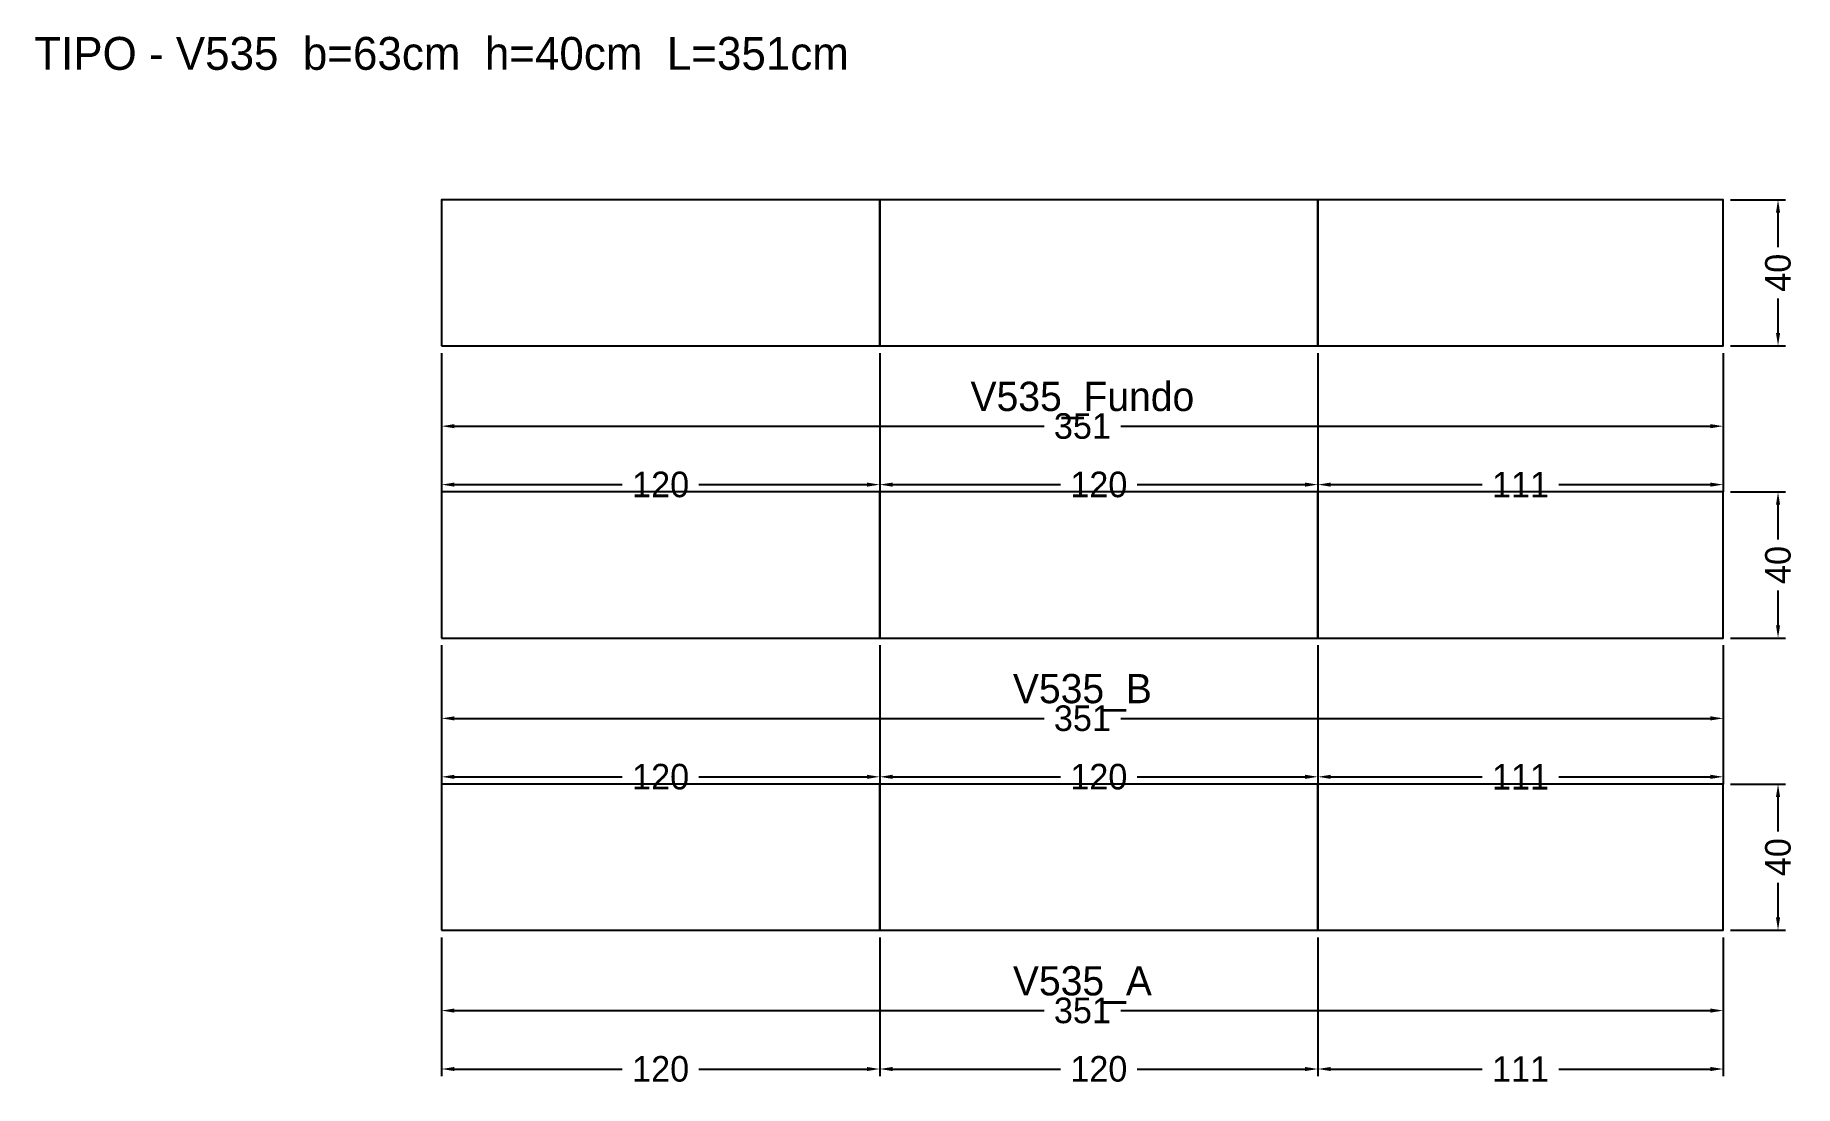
# Model space of a CAD drawing. Header units: metres. Extents: x -111 to 371, y -43 to 245.
import ezdxf

# ---------------------------------------------------------------- set-up
doc = ezdxf.new("R2010")
doc.units = ezdxf.units.M
for name, color, linetype in [('COTA', 3, 'Continuous'), ('NOMENCLATURA', 2, 'Continuous'), ('Paineis', 7, 'Continuous'), ('Texto Secao', 2, 'Continuous')]:
    doc.layers.add(name, color=color, linetype=linetype)
doc.dimstyles.new('COTA_VIG', dxfattribs={"dimtxt": 7, "dimasz": 3.5, "dimexe": 2, "dimexo": 2, "dimgap": 1.5, "dimtad": 1, "dimdec": 1, "dimcen": 2.5, "dimclrd": 3, "dimclre": 3, "dimclrt": 3, "dimazin": 3, "dimtfac": 1, "dimtmove": 0, "dimatfit": 3})

# ---------------------------------------------------------------- blocks, each defined once
blk = doc.blocks.new('_CLOSEDFILLED')
at = {"color": 0, "linetype": 'BYBLOCK'}
blk.add_solid([(-1, 0.16), (0, 0), (-1, -0.16)], dxfattribs=at)
blk = doc.blocks.new('*D1')
at = {"color": 3}
for p, q in [((0, -2), (0, -24)), ((351, -2), (351, -24)), ((3.5, -22), (165, -22)), ((186, -22), (347.5, -22))]:
    blk.add_line(p, q, dxfattribs=at)
at = {"layer": 'Defpoints'}
for p in [(0, 0), (351, 0), (0, -22)]:
    blk.add_point(p, dxfattribs=at)
at = {"layer": 'COTA', "color": 3, "xscale": 3.5, "yscale": 3.5, "rotation": 180}
blk.add_blockref('_CLOSEDFILLED', (0, -22), dxfattribs=at)
at = {"layer": 'COTA', "color": 3, "xscale": 3.5, "yscale": 3.5}
blk.add_blockref('_CLOSEDFILLED', (351, -22), dxfattribs=at)
at = {"layer": 'COTA', "color": 3, "insert": (175.5, -22), "char_height": 7, "attachment_point": 5}
blk.add_mtext('351', dxfattribs=at)
blk = doc.blocks.new('*D2')
at = {"color": 3}
for p, q in [((0, -2), (0, -40)), ((120, -2), (120, -40)), ((3.5, -38), (49.5, -38)), ((70.5, -38), (116.5, -38))]:
    blk.add_line(p, q, dxfattribs=at)
at = {"layer": 'Defpoints'}
for p in [(0, 0), (120, 0), (0, -38)]:
    blk.add_point(p, dxfattribs=at)
at = {"layer": 'COTA', "color": 3, "xscale": 3.5, "yscale": 3.5, "rotation": 180}
blk.add_blockref('_CLOSEDFILLED', (0, -38), dxfattribs=at)
at = {"layer": 'COTA', "color": 3, "xscale": 3.5, "yscale": 3.5}
blk.add_blockref('_CLOSEDFILLED', (120, -38), dxfattribs=at)
at = {"layer": 'COTA', "color": 3, "insert": (60, -38), "char_height": 7, "attachment_point": 5}
blk.add_mtext('120', dxfattribs=at)
blk = doc.blocks.new('*D3')
at = {"color": 3}
for p, q in [((120, -2), (120, -40)), ((240, -2), (240, -40)), ((123.5, -38), (169.5, -38)), ((190.5, -38), (236.5, -38))]:
    blk.add_line(p, q, dxfattribs=at)
at = {"layer": 'Defpoints'}
for p in [(120, 0), (240, 0), (120, -38)]:
    blk.add_point(p, dxfattribs=at)
at = {"layer": 'COTA', "color": 3, "xscale": 3.5, "yscale": 3.5, "rotation": 180}
blk.add_blockref('_CLOSEDFILLED', (120, -38), dxfattribs=at)
at = {"layer": 'COTA', "color": 3, "xscale": 3.5, "yscale": 3.5}
blk.add_blockref('_CLOSEDFILLED', (240, -38), dxfattribs=at)
at = {"layer": 'COTA', "color": 3, "insert": (180, -38), "char_height": 7, "attachment_point": 5}
blk.add_mtext('120', dxfattribs=at)
blk = doc.blocks.new('*D4')
at = {"color": 3}
for p, q in [((240, -2), (240, -40)), ((351, -2), (351, -40)), ((243.5, -38), (285, -38)), ((306, -38), (347.5, -38))]:
    blk.add_line(p, q, dxfattribs=at)
at = {"layer": 'Defpoints'}
for p in [(240, 0), (351, 0), (240, -38)]:
    blk.add_point(p, dxfattribs=at)
at = {"layer": 'COTA', "color": 3, "xscale": 3.5, "yscale": 3.5, "rotation": 180}
blk.add_blockref('_CLOSEDFILLED', (240, -38), dxfattribs=at)
at = {"layer": 'COTA', "color": 3, "xscale": 3.5, "yscale": 3.5}
blk.add_blockref('_CLOSEDFILLED', (351, -38), dxfattribs=at)
at = {"layer": 'COTA', "color": 3, "insert": (295.5, -38), "char_height": 7, "attachment_point": 5}
blk.add_mtext('111', dxfattribs=at)
blk = doc.blocks.new('*D5')
at = {"color": 3}
for p, q in [((353, 40), (368, 40)), ((366, 27), (366, 36.5)), ((366, 3.5), (366, 13)), ((353, 0), (368, 0))]:
    blk.add_line(p, q, dxfattribs=at)
at = {"layer": 'Defpoints'}
for p in [(351, 40), (351, 0), (366, 0)]:
    blk.add_point(p, dxfattribs=at)
at = {"layer": 'COTA', "color": 3, "xscale": 3.5, "yscale": 3.5}
for p, rotation in [((366, 40), 90), ((366, 0), 270)]:
    blk.add_blockref('_CLOSEDFILLED', p, dxfattribs=dict(at, rotation=rotation))
at = {"layer": 'COTA', "color": 3, "insert": (366, 20), "char_height": 7, "attachment_point": 5, "rotation": 90}
blk.add_mtext('40', dxfattribs=at)
blk = doc.blocks.new('*D6')
at = {"color": 3}
for p, q in [((0, 78), (0, 56)), ((351, 78), (351, 56)), ((3.5, 58), (165, 58)), ((186, 58), (347.5, 58))]:
    blk.add_line(p, q, dxfattribs=at)
at = {"layer": 'Defpoints'}
for p in [(0, 80), (351, 80), (0, 58)]:
    blk.add_point(p, dxfattribs=at)
at = {"layer": 'COTA', "color": 3, "xscale": 3.5, "yscale": 3.5, "rotation": 180}
blk.add_blockref('_CLOSEDFILLED', (0, 58), dxfattribs=at)
at = {"layer": 'COTA', "color": 3, "xscale": 3.5, "yscale": 3.5}
blk.add_blockref('_CLOSEDFILLED', (351, 58), dxfattribs=at)
at = {"layer": 'COTA', "color": 3, "insert": (175.5, 58), "char_height": 7, "attachment_point": 5}
blk.add_mtext('351', dxfattribs=at)
blk = doc.blocks.new('*D7')
at = {"color": 3}
for p, q in [((0, 78), (0, 40)), ((120, 78), (120, 40)), ((3.5, 42), (49.5, 42)), ((70.5, 42), (116.5, 42))]:
    blk.add_line(p, q, dxfattribs=at)
at = {"layer": 'Defpoints'}
for p in [(0, 80), (120, 80), (0, 42)]:
    blk.add_point(p, dxfattribs=at)
at = {"layer": 'COTA', "color": 3, "xscale": 3.5, "yscale": 3.5, "rotation": 180}
blk.add_blockref('_CLOSEDFILLED', (0, 42), dxfattribs=at)
at = {"layer": 'COTA', "color": 3, "xscale": 3.5, "yscale": 3.5}
blk.add_blockref('_CLOSEDFILLED', (120, 42), dxfattribs=at)
at = {"layer": 'COTA', "color": 3, "insert": (60, 42), "char_height": 7, "attachment_point": 5}
blk.add_mtext('120', dxfattribs=at)
blk = doc.blocks.new('*D8')
at = {"color": 3}
for p, q in [((120, 78), (120, 40)), ((240, 78), (240, 40)), ((123.5, 42), (169.5, 42)), ((190.5, 42), (236.5, 42))]:
    blk.add_line(p, q, dxfattribs=at)
at = {"layer": 'Defpoints'}
for p in [(120, 80), (240, 80), (120, 42)]:
    blk.add_point(p, dxfattribs=at)
at = {"layer": 'COTA', "color": 3, "xscale": 3.5, "yscale": 3.5, "rotation": 180}
blk.add_blockref('_CLOSEDFILLED', (120, 42), dxfattribs=at)
at = {"layer": 'COTA', "color": 3, "xscale": 3.5, "yscale": 3.5}
blk.add_blockref('_CLOSEDFILLED', (240, 42), dxfattribs=at)
at = {"layer": 'COTA', "color": 3, "insert": (180, 42), "char_height": 7, "attachment_point": 5}
blk.add_mtext('120', dxfattribs=at)
blk = doc.blocks.new('*D9')
at = {"color": 3}
for p, q in [((240, 78), (240, 40)), ((351, 78), (351, 40)), ((243.5, 42), (285, 42)), ((306, 42), (347.5, 42))]:
    blk.add_line(p, q, dxfattribs=at)
at = {"layer": 'Defpoints'}
for p in [(240, 80), (351, 80), (240, 42)]:
    blk.add_point(p, dxfattribs=at)
at = {"layer": 'COTA', "color": 3, "xscale": 3.5, "yscale": 3.5, "rotation": 180}
blk.add_blockref('_CLOSEDFILLED', (240, 42), dxfattribs=at)
at = {"layer": 'COTA', "color": 3, "xscale": 3.5, "yscale": 3.5}
blk.add_blockref('_CLOSEDFILLED', (351, 42), dxfattribs=at)
at = {"layer": 'COTA', "color": 3, "insert": (295.5, 42), "char_height": 7, "attachment_point": 5}
blk.add_mtext('111', dxfattribs=at)
blk = doc.blocks.new('*D10')
at = {"color": 3}
for p, q in [((353, 120), (368, 120)), ((366, 107), (366, 116.5)), ((366, 83.5), (366, 93)), ((353, 80), (368, 80))]:
    blk.add_line(p, q, dxfattribs=at)
at = {"layer": 'Defpoints'}
for p in [(351, 120), (351, 80), (366, 80)]:
    blk.add_point(p, dxfattribs=at)
at = {"layer": 'COTA', "color": 3, "xscale": 3.5, "yscale": 3.5}
for p, rotation in [((366, 120), 90), ((366, 80), 270)]:
    blk.add_blockref('_CLOSEDFILLED', p, dxfattribs=dict(at, rotation=rotation))
at = {"layer": 'COTA', "color": 3, "insert": (366, 100), "char_height": 7, "attachment_point": 5, "rotation": 90}
blk.add_mtext('40', dxfattribs=at)
blk = doc.blocks.new('*D11')
at = {"color": 3}
for p, q in [((0, 158), (0, 136)), ((351, 158), (351, 136)), ((3.5, 138), (165, 138)), ((186, 138), (347.5, 138))]:
    blk.add_line(p, q, dxfattribs=at)
at = {"layer": 'Defpoints'}
for p in [(0, 160), (351, 160), (0, 138)]:
    blk.add_point(p, dxfattribs=at)
at = {"layer": 'COTA', "color": 3, "xscale": 3.5, "yscale": 3.5, "rotation": 180}
blk.add_blockref('_CLOSEDFILLED', (0, 138), dxfattribs=at)
at = {"layer": 'COTA', "color": 3, "xscale": 3.5, "yscale": 3.5}
blk.add_blockref('_CLOSEDFILLED', (351, 138), dxfattribs=at)
at = {"layer": 'COTA', "color": 3, "insert": (175.5, 138), "char_height": 7, "attachment_point": 5}
blk.add_mtext('351', dxfattribs=at)
blk = doc.blocks.new('*D12')
at = {"color": 3}
for p, q in [((0, 158), (0, 120)), ((120, 158), (120, 120)), ((3.5, 122), (49.5, 122)), ((70.5, 122), (116.5, 122))]:
    blk.add_line(p, q, dxfattribs=at)
at = {"layer": 'Defpoints'}
for p in [(0, 160), (120, 160), (0, 122)]:
    blk.add_point(p, dxfattribs=at)
at = {"layer": 'COTA', "color": 3, "xscale": 3.5, "yscale": 3.5, "rotation": 180}
blk.add_blockref('_CLOSEDFILLED', (0, 122), dxfattribs=at)
at = {"layer": 'COTA', "color": 3, "xscale": 3.5, "yscale": 3.5}
blk.add_blockref('_CLOSEDFILLED', (120, 122), dxfattribs=at)
at = {"layer": 'COTA', "color": 3, "insert": (60, 122), "char_height": 7, "attachment_point": 5}
blk.add_mtext('120', dxfattribs=at)
blk = doc.blocks.new('*D13')
at = {"color": 3}
for p, q in [((120, 158), (120, 120)), ((240, 158), (240, 120)), ((123.5, 122), (169.5, 122)), ((190.5, 122), (236.5, 122))]:
    blk.add_line(p, q, dxfattribs=at)
at = {"layer": 'Defpoints'}
for p in [(120, 160), (240, 160), (120, 122)]:
    blk.add_point(p, dxfattribs=at)
at = {"layer": 'COTA', "color": 3, "xscale": 3.5, "yscale": 3.5, "rotation": 180}
blk.add_blockref('_CLOSEDFILLED', (120, 122), dxfattribs=at)
at = {"layer": 'COTA', "color": 3, "xscale": 3.5, "yscale": 3.5}
blk.add_blockref('_CLOSEDFILLED', (240, 122), dxfattribs=at)
at = {"layer": 'COTA', "color": 3, "insert": (180, 122), "char_height": 7, "attachment_point": 5}
blk.add_mtext('120', dxfattribs=at)
blk = doc.blocks.new('*D14')
at = {"color": 3}
for p, q in [((240, 158), (240, 120)), ((351, 158), (351, 120)), ((243.5, 122), (285, 122)), ((306, 122), (347.5, 122))]:
    blk.add_line(p, q, dxfattribs=at)
at = {"layer": 'Defpoints'}
for p in [(240, 160), (351, 160), (240, 122)]:
    blk.add_point(p, dxfattribs=at)
at = {"layer": 'COTA', "color": 3, "xscale": 3.5, "yscale": 3.5, "rotation": 180}
blk.add_blockref('_CLOSEDFILLED', (240, 122), dxfattribs=at)
at = {"layer": 'COTA', "color": 3, "xscale": 3.5, "yscale": 3.5}
blk.add_blockref('_CLOSEDFILLED', (351, 122), dxfattribs=at)
at = {"layer": 'COTA', "color": 3, "insert": (295.5, 122), "char_height": 7, "attachment_point": 5}
blk.add_mtext('111', dxfattribs=at)
blk = doc.blocks.new('*D15')
at = {"color": 3}
for p, q in [((353, 200), (368, 200)), ((366, 187), (366, 196.5)), ((366, 163.5), (366, 173)), ((353, 160), (368, 160))]:
    blk.add_line(p, q, dxfattribs=at)
at = {"layer": 'Defpoints'}
for p in [(351, 200), (351, 160), (366, 160)]:
    blk.add_point(p, dxfattribs=at)
at = {"layer": 'COTA', "color": 3, "xscale": 3.5, "yscale": 3.5}
for p, rotation in [((366, 200), 90), ((366, 160), 270)]:
    blk.add_blockref('_CLOSEDFILLED', p, dxfattribs=dict(at, rotation=rotation))
at = {"layer": 'COTA', "color": 3, "insert": (366, 180), "char_height": 7, "attachment_point": 5, "rotation": 90}
blk.add_mtext('40', dxfattribs=at)

msp = doc.modelspace()

# ---------------------------------------------------------------- linework, layer by layer
at = {"layer": 'Paineis'}
for points in [[(0, 160), (120, 160), (120, 200), (0, 200)], [(120, 160), (240, 160), (240, 200), (120, 200)], [(240, 160), (351, 160), (351, 200), (240, 200)], [(0, 80), (120, 80), (120, 120), (0, 120)], [(120, 80), (240, 80), (240, 120), (120, 120)], [(240, 80), (351, 80), (351, 120), (240, 120)], [(0, 0), (120, 0), (120, 40), (0, 40)], [(120, 0), (240, 0), (240, 40), (120, 40)], [(240, 0), (351, 0), (351, 40), (240, 40)]]:
    msp.add_lwpolyline(points, close=True, dxfattribs=at)

# ---------------------------------------------------------------- texts
at = {"layer": 'NOMENCLATURA', "insert": (0, 240), "char_height": 9, "width": 371, "attachment_point": 5}
msp.add_mtext('TIPO - V535  b=63cm  h=40cm  L=351cm', dxfattribs=at)
at = {"layer": 'Texto Secao', "char_height": 8, "width": 371, "attachment_point": 5}
for s, insert in [('V535_Fundo', (175.5, 145)), ('V535_B', (175.5, 65)), ('V535_A', (175.5, -15))]:
    msp.add_mtext(s, dxfattribs=dict(at, insert=insert))

# ---------------------------------------------------------------- dimensions: what is measured, and where the dimension line sits
at = {"layer": 'COTA'}
for base, p1, p2, picture, middle in [((366, 160), (351, 160), (351, 200), '*D15', (366, 180)), ((366, 80), (351, 80), (351, 120), '*D10', (366, 100)), ((366, 0), (351, 0), (351, 40), '*D5', (366, 20))]:
    dim = msp.add_linear_dim(base=base, p1=p1, p2=p2, angle=90, dimstyle='COTA_VIG', dxfattribs=at)
    dim.commit()
    dim.dimension.update_dxf_attribs({"geometry": picture, "text_midpoint": middle})
for base, p1, p2, picture, middle in [((0, 138), (0, 160), (351, 160), '*D11', (175.5, 138)), ((0, 122), (0, 160), (120, 160), '*D12', (60, 122)), ((120, 122), (120, 160), (240, 160), '*D13', (180, 122)), ((240, 122), (240, 160), (351, 160), '*D14', (295.5, 122)), ((0, 58), (0, 80), (351, 80), '*D6', (175.5, 58)), ((0, 42), (0, 80), (120, 80), '*D7', (60, 42)), ((120, 42), (120, 80), (240, 80), '*D8', (180, 42)), ((240, 42), (240, 80), (351, 80), '*D9', (295.5, 42)), ((0, -22), (0, 0), (351, 0), '*D1', (175.5, -22)), ((0, -38), (0, 0), (120, 0), '*D2', (60, -38)), ((120, -38), (120, 0), (240, 0), '*D3', (180, -38)), ((240, -38), (240, 0), (351, 0), '*D4', (295.5, -38))]:
    dim = msp.add_linear_dim(base=base, p1=p1, p2=p2, dimstyle='COTA_VIG', dxfattribs=at)
    dim.commit()
    dim.dimension.update_dxf_attribs({"geometry": picture, "text_midpoint": middle})

doc.saveas('drawing.dxf')
